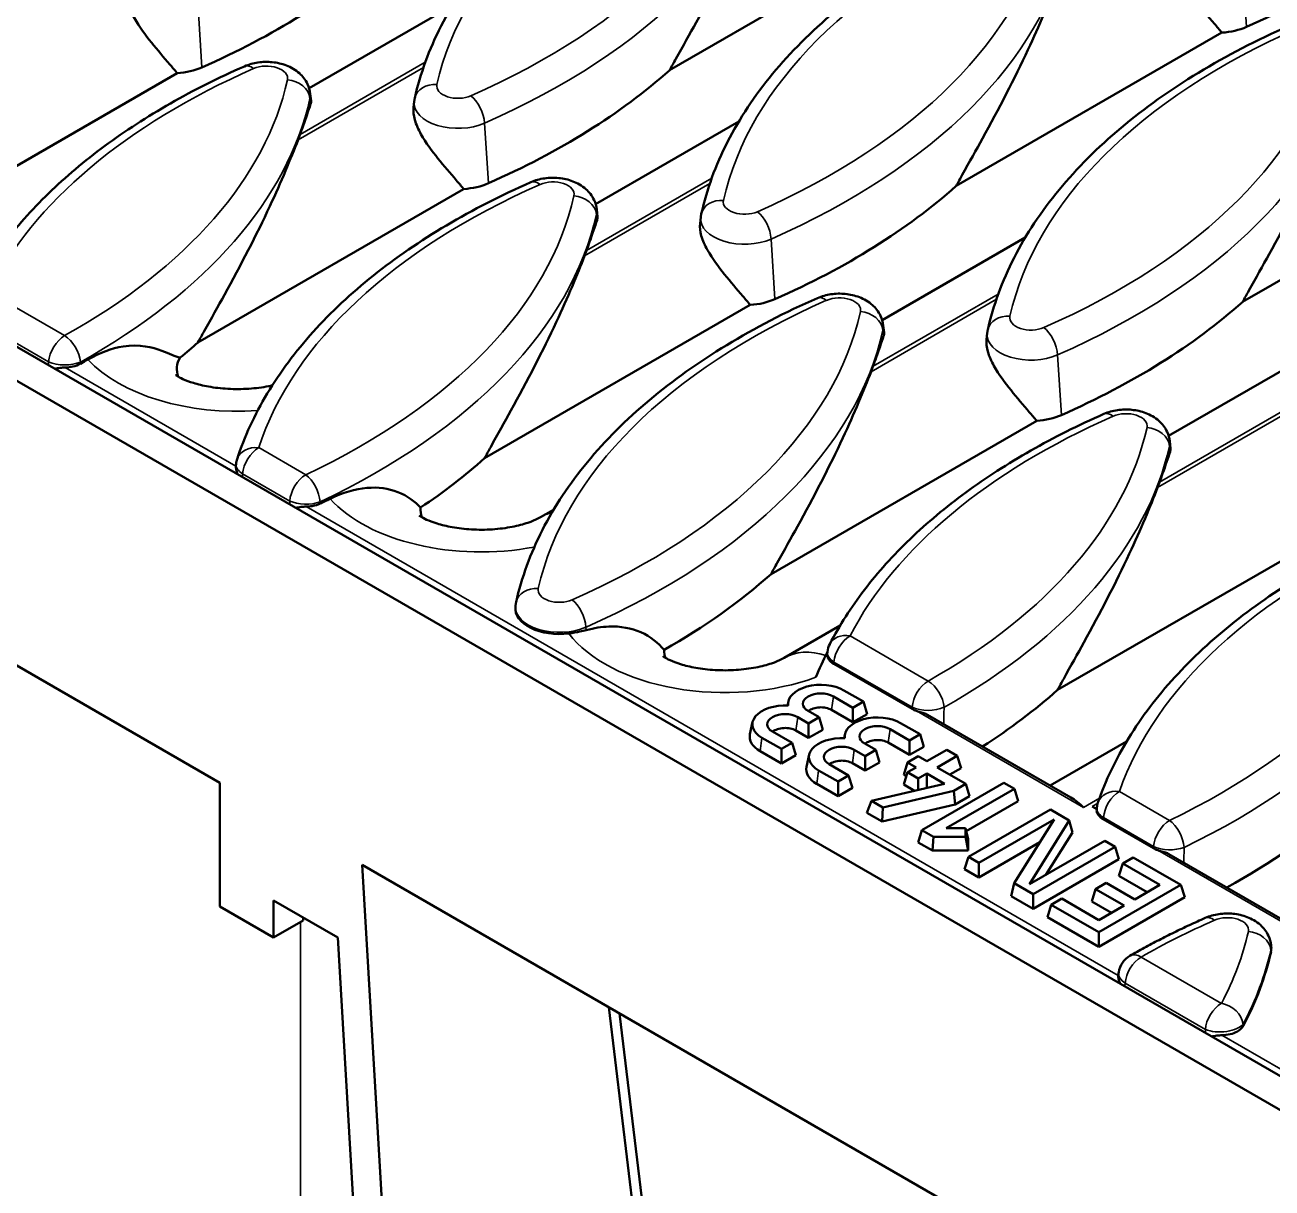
# Model space of a CAD drawing. Header units: millimetres. Extents: x 0 to 1485, y 0 to 1050.
# Drawn here: x 347.79 to 388.93, y 88.22 to 126.59 of the extents above; entities that cross this region are included whole.
import ezdxf

# ---------------------------------------------------------------- set-up
doc = ezdxf.new("R2010")
doc.units = ezdxf.units.MM
doc.header["$LTSCALE"] = 2.5
doc.layers.add('Sichtbar (ISO)', color=7, linetype='Continuous', lineweight=50)
doc.layers.add('Sichtbar schmal (ISO)', color=7, linetype='Continuous', lineweight=35)

msp = doc.modelspace()

# ---------------------------------------------------------------- linework, layer by layer
at = {"layer": 'Sichtbar (ISO)'}
for p, q in [((399.039, 86.231), (43.718, 291.376)), ((42.745, 290.814), (398.067, 85.67)), ((240.205, 167.421), (354.226, 101.591)), ((377.821, 130.161), (369.058, 125.102)), ((357.168, 124.503), (361.889, 127.228)), ((387.27, 126.338), (378.508, 121.28)), ((352.815, 125.002), (345.355, 120.695)), ((357.204, 124.324), (357.229, 124.086)), ((360.633, 124.068), (360.611, 123.864)), ((366.617, 120.68), (371.338, 123.406)), ((396.72, 122.516), (387.957, 117.457)), ((362.264, 121.18), (353.502, 116.121)), ((366.653, 120.502), (366.679, 120.263)), ((370.083, 120.246), (370.061, 120.041)), ((376.067, 116.857), (380.788, 119.583)), ((371.714, 117.357), (362.952, 112.298)), ((376.103, 116.679), (376.128, 116.441)), ((379.532, 116.423), (379.51, 116.219)), ((385.516, 113.035), (390.237, 115.76)), ((381.163, 113.534), (372.401, 108.475)), ((385.552, 112.856), (385.578, 112.618)), ((354.751, 112.061), (354.758, 112.119)), ((364.797, 110.351), (365.231, 110.601)), ((390.613, 109.712), (381.851, 104.653)), ((363.976, 107.441), (363.97, 107.388)), ((372.833, 105.712), (374.681, 106.779)), ((374.255, 105.852), (374.262, 105.912)), ((374.472, 105.518), (377.056, 104.026)), ((374.807, 104.64), (375.451, 104.268)), ((372.974, 104.277), (372.944, 104.14)), ((375.105, 104.068), (374.46, 104.44)), ((375.451, 104.268), (375.105, 104.068)), ((375.105, 103.587), (375.105, 104.068)), ((375.576, 103.86), (375.451, 104.268)), ((373.643, 103.551), (373.281, 103.76)), ((373.628, 103.96), (373.99, 103.751)), ((373.99, 103.751), (373.643, 103.551)), ((374.115, 103.342), (373.99, 103.751)), ((375.105, 103.587), (374.398, 103.996)), ((375.576, 103.86), (375.105, 103.587)), ((382.292, 101.104), (377.563, 103.835)), ((371.795, 103.597), (371.708, 103.195)), ((372.45, 103.279), (373.094, 102.907)), ((373.643, 103.07), (373.219, 103.315)), ((373.643, 103.07), (373.643, 103.551)), ((374.115, 103.342), (373.643, 103.07)), ((376.971, 102.99), (376.327, 103.362)), ((376.673, 103.562), (377.318, 103.19)), ((372.748, 102.707), (372.103, 103.079)), ((373.094, 102.907), (372.748, 102.707)), ((373.219, 102.499), (373.094, 102.907)), ((374.841, 103.2), (374.811, 103.063)), ((375.495, 102.882), (375.857, 102.673)), ((376.971, 102.51), (376.264, 102.918)), ((377.318, 103.19), (376.971, 102.99)), ((376.971, 102.51), (376.971, 102.99)), ((377.443, 102.782), (377.318, 103.19)), ((381.608, 101.5), (384.13, 102.956)), ((372.748, 102.227), (372.04, 102.635)), ((372.748, 102.227), (372.748, 102.707)), ((373.219, 102.499), (372.748, 102.227)), ((373.662, 102.519), (373.575, 102.117)), ((375.51, 102.473), (375.148, 102.682)), ((375.857, 102.673), (375.51, 102.473)), ((375.51, 101.993), (375.51, 102.473)), ((375.981, 102.265), (375.857, 102.673)), ((376.907, 102.265), (377.254, 102.465)), ((377.443, 102.782), (376.971, 102.51)), ((377.254, 102.465), (377.537, 102.302)), ((377.537, 102.302), (378.197, 102.683)), ((378.544, 102.483), (377.884, 102.101)), ((378.197, 102.683), (378.544, 102.483)), ((378.668, 102.074), (378.544, 102.483)), ((374.316, 102.202), (374.961, 101.829)), ((375.51, 101.993), (375.086, 102.237)), ((375.981, 102.265), (375.51, 101.993)), ((376.783, 101.857), (376.907, 102.265)), ((377.19, 102.101), (376.907, 102.265)), ((376.907, 101.938), (377.19, 102.101)), ((377.884, 102.101), (378.826, 101.557)), ((378.668, 102.074), (378.3, 101.861)), ((374.614, 101.629), (373.97, 102.001)), ((374.961, 101.829), (374.614, 101.629)), ((374.614, 101.149), (374.614, 101.629)), ((375.086, 101.421), (374.961, 101.829)), ((376.783, 101.53), (376.907, 101.938)), ((376.868, 101.808), (376.783, 101.857)), ((377.254, 101.738), (376.907, 101.938)), ((377.537, 101.901), (377.254, 101.738)), ((377.254, 101.357), (377.254, 101.738)), ((378.125, 101.562), (377.537, 101.901)), ((377.537, 101.424), (377.537, 101.901)), ((354.226, 97.509), (354.226, 101.591)), ((374.614, 101.149), (373.907, 101.557)), ((375.086, 101.421), (374.614, 101.149)), ((375.713, 100.995), (378.125, 101.562)), ((378.43, 101.328), (376.089, 100.777)), ((377.132, 101.328), (376.783, 101.53)), ((377.379, 100.033), (380.083, 101.594)), ((380.429, 101.394), (378.179, 100.095)), ((378.826, 101.557), (378.43, 101.328)), ((378.48, 100.877), (378.43, 101.328)), ((378.951, 101.149), (378.826, 101.557)), ((380.083, 101.594), (380.429, 101.394)), ((380.554, 100.986), (380.429, 101.394)), ((375.557, 100.605), (375.713, 100.995)), ((376.089, 100.777), (375.713, 100.995)), ((378.48, 100.877), (376.069, 100.309)), ((376.069, 100.309), (376.089, 100.777)), ((378.951, 101.149), (378.48, 100.877)), ((380.554, 100.986), (378.84, 99.996)), ((382.988, 100.805), (383.142, 100.716)), ((383.142, 100.716), (383.149, 100.777)), ((376.069, 100.309), (375.557, 100.605)), ((378.911, 99.149), (381.614, 100.71)), ((381.737, 100.38), (379.257, 98.948)), ((380.425, 98.275), (381.737, 100.38)), ((381.614, 100.71), (382.239, 100.349)), ((383.36, 100.386), (385.018, 99.429)), ((377.254, 99.625), (377.379, 100.033)), ((377.762, 99.812), (377.379, 100.033)), ((378.179, 100.095), (378.816, 100.095)), ((378.904, 99.738), (378.816, 100.095)), ((378.816, 100.095), (378.816, 99.812)), ((382.239, 100.349), (380.927, 98.244)), ((382.341, 99.954), (381.47, 98.558)), ((382.341, 99.954), (382.239, 100.349)), ((377.726, 99.353), (377.254, 99.625)), ((377.726, 99.353), (377.762, 99.812)), ((378.816, 99.812), (377.762, 99.812)), ((378.904, 99.353), (378.816, 99.812)), ((378.904, 99.738), (378.904, 99.353)), ((381.269, 99.63), (379.257, 98.468)), ((380.927, 98.244), (383.406, 99.675)), ((383.406, 99.675), (383.753, 99.475)), ((378.904, 99.353), (377.726, 99.353)), ((378.786, 98.74), (378.911, 99.149)), ((379.257, 98.948), (378.911, 99.149)), ((383.753, 99.475), (381.049, 97.914)), ((383.877, 99.067), (383.753, 99.475)), ((384.002, 98.931), (384.349, 99.131)), ((384.349, 99.131), (385.921, 98.223)), ((390.328, 96.465), (385.525, 99.238)), ((358.913, 98.885), (389.137, 81.435)), ((358.913, 98.885), (360.046, 79.511)), ((379.257, 98.468), (378.786, 98.74)), ((379.257, 98.468), (379.257, 98.948)), ((383.877, 99.067), (381.049, 97.434)), ((383.877, 98.523), (384.002, 98.931)), ((385.228, 98.223), (384.002, 98.931)), ((384.812, 97.983), (383.877, 98.523)), ((380.323, 97.853), (380.425, 98.275)), ((381.049, 97.914), (380.425, 98.275)), ((381.049, 97.434), (381.049, 97.914)), ((382.982, 97.679), (383.106, 98.087)), ((383.106, 98.087), (383.453, 98.287)), ((384.049, 97.543), (383.106, 98.087)), ((385.921, 98.223), (383.217, 96.662)), ((383.453, 98.287), (384.396, 97.743)), ((384.396, 97.743), (385.228, 98.223)), ((386.046, 97.815), (385.921, 98.223)), ((355.994, 96.488), (354.226, 97.509)), ((355.994, 97.713), (355.994, 96.488)), ((358.111, 96.49), (355.994, 97.713)), ((381.049, 97.434), (380.323, 97.853)), ((381.52, 97.162), (381.645, 97.57)), ((381.645, 97.57), (381.992, 97.77)), ((383.217, 96.662), (381.645, 97.57)), ((381.992, 97.77), (383.217, 97.063)), ((383.633, 97.303), (382.982, 97.679)), ((386.046, 97.815), (383.217, 96.182)), ((383.217, 97.063), (384.049, 97.543)), ((356.966, 97.152), (356.966, 97.049)), ((383.217, 96.182), (381.52, 97.162)), ((355.994, 96.488), (356.966, 97.049)), ((383.217, 96.182), (383.217, 96.662)), ((359.077, 79.992), (358.111, 96.49)), ((388.895, 96.229), (388.901, 96.176)), ((383.856, 95.268), (383.868, 95.343)), ((367.047, 94.189), (368.251, 84.248)), ((367.402, 93.984), (368.603, 84.071))]:
    msp.add_line(p, q, dxfattribs=at)
for centre, start, end in [((355.503, 112.034), 161.8728, 173.5268), ((375.007, 105.824), 152.6301, 173.2209), ((383.894, 100.693), 161.0387, 173.501), ((384.609, 95.23), 119.8218, 171.3666)]:
    msp.add_arc(centre, 0.75, start, end, dxfattribs=at)
for centre, major_axis, start_param, end_param in [((372.531, 138.294), (-25.638, 0), 2.222684, 2.567922), ((338.075, 136.958), (-25.638, 0), 2.222684, 2.567922), ((387.084, 127.285), (-1.65, 0), 1.683917, 2.222684), ((352.628, 125.949), (-1.65, 0), 1.683917, 2.222684), ((347.525, 133.136), (-25.638, 0), 2.222684, 2.567922), ((331.969, 125.991), (25.441, 0), 6.064161, 6.076487), ((362.078, 122.126), (-1.65, 0), 1.683917, 2.222684), ((356.974, 129.313), (-25.638, 0), 2.222684, 2.567922), ((341.418, 122.168), (25.441, 0), 6.064161, 6.076487), ((371.527, 118.303), (-1.65, 0), 1.683917, 2.222684), ((366.424, 125.49), (-25.638, 0), 2.222684, 2.567922), ((331.969, 124.154), (-25.638, 0), 2.527077, 2.567922), ((354.804, 115.24), (-2, 0), 5.947772, 6.504343), ((331.969, 125.991), (-25.441, 0), 2.337663, 2.351233), ((350.868, 118.346), (25.441, 0), 6.064161, 6.076487), ((380.977, 114.481), (-1.65, 0), 1.683917, 2.222684), ((341.418, 120.331), (-25.638, 0), 2.430565, 2.567922), ((360.317, 114.523), (25.441, 0), 6.064161, 6.076487), ((341.418, 122.168), (-25.441, 0), 2.256507, 2.273586), ((362.84, 110.601), (-2, 0), 6.221759, 6.504343), ((350.868, 116.509), (-25.638, 0), 2.349541, 2.567922), ((365.421, 107.336), (-1.453, 0), 6.221282, 8.073261), ((370.875, 105.961), (-2, 0), 6.273345, 6.504343), ((398.661, 101.742), (-25.441, 0), 5.996189, 6.054379), ((374.044, 104.2), (-1.079, 0), 3.926991, 6.380833), ((374.044, 104.2), (-0.588, 0), 3.926991, 7.068583), ((360.317, 112.686), (-25.638, 0), 2.409037, 2.567922), ((372.865, 103.519), (-1.079, 0), 4.614742, 7.068583), ((374.044, 103.792), (-0.5, 0), 3.926991, 5.675041), ((372.865, 103.519), (-0.588, 0), 3.926991, 7.068583), ((375.911, 103.122), (-1.079, 0), 3.926991, 6.380833), ((372.865, 103.111), (-0.5, 0), 3.926991, 5.675041), ((375.911, 103.122), (-0.588, 0), 3.926991, 7.068583), ((372.865, 103.111), (-1.167, 0), 6.158178, 7.068583), ((374.732, 102.442), (-1.079, 0), 4.614742, 7.068583), ((375.911, 102.714), (-0.5, 0), 3.926991, 5.675041), ((374.732, 102.442), (-0.588, 0), 3.926991, 7.068583), ((374.732, 102.033), (-1.167, 0), 6.158178, 7.068583), ((374.732, 102.033), (-0.5, 0), 3.926991, 5.675041), ((369.767, 108.863), (-25.638, 0), 2.331, 2.567922), ((363.66, 97.896), (25.441, 0), 5.984161, 6.154897), ((387.45, 96.124), (1.453, 0), 6.154897, 6.345089)]:
    msp.add_ellipse(centre, major_axis=major_axis, ratio=0.57735, start_param=start_param, end_param=end_param, dxfattribs=at)
for points, knots in [([(360.651, 124.179), (360.832, 124.988), (361.124, 125.786), (361.913, 127.332), (362.41, 128.082), (363.593, 129.515), (364.278, 130.2), (365.817, 131.491), (366.671, 132.098), (368.525, 133.223), (369.526, 133.741), (370.588, 134.209)], [2.4844831, 2.4844831, 2.4844831, 2.4844831, 2.6426072, 2.6426072, 2.8007312, 2.8007312, 2.9588553, 2.9588553, 3.1169793, 3.1169793, 3.2751034, 3.2751034, 3.2751034, 3.2751034]), ([(372.358, 131.781), (372.119, 131.162), (371.805, 130.405), (370.987, 128.651), (370.46, 127.636), (369.726, 126.303), (369.495, 125.892), (369.194, 125.349), (369.126, 125.226), (369.058, 125.102)], [5.610352, 5.610352, 5.610352, 5.610352, 6.256852, 6.256852, 7.009099, 7.009099, 7.296608, 7.296608, 7.380319, 7.380319, 7.380319, 7.380319]), ([(370.101, 120.356), (370.282, 121.166), (370.573, 121.963), (371.362, 123.51), (371.86, 124.259), (373.042, 125.692), (373.728, 126.377), (375.267, 127.668), (376.12, 128.275), (377.975, 129.4), (378.976, 129.918), (380.038, 130.386)], [2.4844831, 2.4844831, 2.4844831, 2.4844831, 2.6426072, 2.6426072, 2.8007312, 2.8007312, 2.9588553, 2.9588553, 3.1169793, 3.1169793, 3.2751034, 3.2751034, 3.2751034, 3.2751034]), ([(387.27, 126.338), (387.192, 126.433), (387.11, 126.53), (386.83, 126.858), (386.624, 127.096), (386.223, 127.597), (386.026, 127.857), (385.778, 128.3), (385.703, 128.463), (385.619, 128.762), (385.604, 128.901), (385.617, 129.023)], [1.2625413, 1.2625413, 1.2625413, 1.2625413, 1.3515841, 1.3515841, 1.5621044, 1.5621044, 1.7726247, 1.7726247, 1.8811482, 1.8811482, 1.9808775, 1.9808775, 1.9808775, 1.9808775]), ([(381.807, 127.959), (381.569, 127.339), (381.254, 126.583), (380.437, 124.828), (379.909, 123.813), (379.175, 122.48), (378.944, 122.07), (378.643, 121.527), (378.575, 121.403), (378.508, 121.28)], [5.610352, 5.610352, 5.610352, 5.610352, 6.256852, 6.256852, 7.009099, 7.009099, 7.296608, 7.296608, 7.380319, 7.380319, 7.380319, 7.380319]), ([(352.815, 125.002), (352.736, 125.097), (352.655, 125.194), (352.375, 125.522), (352.168, 125.76), (351.767, 126.26), (351.57, 126.521), (351.323, 126.964), (351.248, 127.127), (351.163, 127.426), (351.149, 127.565), (351.162, 127.687)], [1.2625413, 1.2625413, 1.2625413, 1.2625413, 1.3515841, 1.3515841, 1.5621044, 1.5621044, 1.7726247, 1.7726247, 1.8811482, 1.8811482, 1.9808775, 1.9808775, 1.9808775, 1.9808775]), ([(379.55, 116.533), (379.731, 117.343), (380.023, 118.14), (380.812, 119.687), (381.309, 120.436), (382.492, 121.87), (383.177, 122.554), (384.716, 123.846), (385.57, 124.453), (387.424, 125.577), (388.425, 126.095), (389.487, 126.563)], [2.4844831, 2.4844831, 2.4844831, 2.4844831, 2.6426072, 2.6426072, 2.8007312, 2.8007312, 2.9588553, 2.9588553, 3.1169793, 3.1169793, 3.2751034, 3.2751034, 3.2751034, 3.2751034]), ([(345.928, 117.512), (346.242, 118.136), (346.622, 118.745), (347.506, 119.922), (348.011, 120.491), (349.135, 121.582), (349.755, 122.104), (351.098, 123.094), (351.821, 123.563), (353.36, 124.441), (354.176, 124.85), (355.032, 125.227)], [2.638122, 2.638122, 2.638122, 2.638122, 2.7655183, 2.7655183, 2.8929145, 2.8929145, 3.0203108, 3.0203108, 3.1477071, 3.1477071, 3.2751034, 3.2751034, 3.2751034, 3.2751034]), ([(355.032, 125.227), (355.177, 125.291), (355.327, 125.331), (355.635, 125.376), (355.794, 125.38), (356.109, 125.348), (356.266, 125.314), (356.567, 125.198), (356.714, 125.118), (356.952, 124.904), (357.048, 124.786), (357.16, 124.543), (357.192, 124.436), (357.204, 124.324)], [3.275103, 3.275103, 3.275103, 3.275103, 3.678313, 3.678313, 4.097335, 4.097335, 4.515601, 4.515601, 4.926242, 4.926242, 5.237349, 5.237349, 5.435884, 5.435884, 5.435884, 5.435884]), ([(357.215, 123.975), (357.143, 123.762), (357.06, 123.517), (356.938, 123.171), (356.904, 123.076), (356.868, 122.977)], [1.2744847, 1.2744847, 1.2744847, 1.2744847, 1.5601918, 1.5601918, 1.6631773, 1.6631773, 1.6631773, 1.6631773]), ([(357.229, 124.086), (357.232, 124.058), (357.23, 124.028), (357.22, 123.99), (357.217, 123.982), (357.215, 123.975)], [1.94452131, 1.94452131, 1.94452131, 1.94452131, 1.9896717, 1.9896717, 2.0005996, 2.0005996, 2.0005996, 2.0005996]), ([(362.264, 121.18), (362.186, 121.275), (362.104, 121.371), (361.824, 121.7), (361.618, 121.937), (361.217, 122.438), (361.02, 122.698), (360.772, 123.141), (360.697, 123.304), (360.613, 123.604), (360.598, 123.742), (360.611, 123.864)], [1.2625413, 1.2625413, 1.2625413, 1.2625413, 1.3515841, 1.3515841, 1.5621044, 1.5621044, 1.7726247, 1.7726247, 1.8811482, 1.8811482, 1.9808775, 1.9808775, 1.9808775, 1.9808775]), ([(360.633, 124.068), (360.634, 124.076), (360.635, 124.083), (360.637, 124.098), (360.638, 124.105), (360.64, 124.12), (360.641, 124.128), (360.644, 124.142), (360.645, 124.15), (360.648, 124.164), (360.65, 124.171), (360.651, 124.179)], [2.41809785, 2.41809785, 2.41809785, 2.41809785, 2.4313749, 2.4313749, 2.44465196, 2.44465196, 2.45792902, 2.45792902, 2.47120608, 2.47120608, 2.48448314, 2.48448314, 2.48448314, 2.48448314]), ([(391.257, 124.136), (391.018, 123.516), (390.704, 122.76), (389.886, 121.005), (389.359, 119.991), (388.625, 118.658), (388.394, 118.247), (388.093, 117.704), (388.025, 117.581), (387.957, 117.457)], [5.610352, 5.610352, 5.610352, 5.610352, 6.256852, 6.256852, 7.009099, 7.009099, 7.296608, 7.296608, 7.380319, 7.380319, 7.380319, 7.380319]), ([(356.802, 122.8), (356.563, 122.18), (356.248, 121.424), (355.431, 119.669), (354.904, 118.655), (354.169, 117.321), (353.938, 116.911), (353.637, 116.368), (353.569, 116.244), (353.502, 116.121)], [5.610352, 5.610352, 5.610352, 5.610352, 6.256852, 6.256852, 7.009099, 7.009099, 7.296608, 7.296608, 7.380319, 7.380319, 7.380319, 7.380319]), ([(354.79, 112.268), (355.033, 113.008), (355.367, 113.733), (356.209, 115.137), (356.717, 115.817), (357.888, 117.117), (358.553, 117.738), (360.024, 118.913), (360.83, 119.466), (362.567, 120.495), (363.498, 120.971), (364.481, 121.404)], [2.5430011, 2.5430011, 2.5430011, 2.5430011, 2.6894216, 2.6894216, 2.835842, 2.835842, 2.9822625, 2.9822625, 3.1286829, 3.1286829, 3.2751034, 3.2751034, 3.2751034, 3.2751034]), ([(364.481, 121.404), (364.627, 121.468), (364.776, 121.508), (365.085, 121.554), (365.244, 121.557), (365.559, 121.526), (365.715, 121.491), (366.016, 121.375), (366.163, 121.295), (366.401, 121.081), (366.498, 120.964), (366.61, 120.72), (366.641, 120.613), (366.653, 120.502)], [3.275103, 3.275103, 3.275103, 3.275103, 3.678313, 3.678313, 4.097335, 4.097335, 4.515601, 4.515601, 4.926242, 4.926242, 5.237349, 5.237349, 5.435884, 5.435884, 5.435884, 5.435884]), ([(366.664, 120.152), (366.593, 119.939), (366.51, 119.694), (366.387, 119.348), (366.353, 119.253), (366.317, 119.154)], [1.2744847, 1.2744847, 1.2744847, 1.2744847, 1.5601918, 1.5601918, 1.6631773, 1.6631773, 1.6631773, 1.6631773]), ([(366.678, 120.263), (366.682, 120.235), (366.679, 120.205), (366.669, 120.167), (366.667, 120.16), (366.664, 120.152)], [1.94452131, 1.94452131, 1.94452131, 1.94452131, 1.9896717, 1.9896717, 2.0005996, 2.0005996, 2.0005996, 2.0005996]), ([(370.083, 120.246), (370.084, 120.253), (370.084, 120.261), (370.086, 120.275), (370.087, 120.283), (370.09, 120.298), (370.091, 120.305), (370.094, 120.32), (370.095, 120.327), (370.098, 120.341), (370.099, 120.349), (370.101, 120.356)], [2.41809785, 2.41809785, 2.41809785, 2.41809785, 2.4313749, 2.4313749, 2.44465196, 2.44465196, 2.45792902, 2.45792902, 2.47120608, 2.47120608, 2.48448314, 2.48448314, 2.48448314, 2.48448314]), ([(371.714, 117.357), (371.635, 117.452), (371.554, 117.548), (371.274, 117.877), (371.067, 118.115), (370.666, 118.615), (370.469, 118.876), (370.222, 119.318), (370.147, 119.481), (370.062, 119.781), (370.048, 119.919), (370.061, 120.041)], [1.2625413, 1.2625413, 1.2625413, 1.2625413, 1.3515841, 1.3515841, 1.5621044, 1.5621044, 1.7726247, 1.7726247, 1.8811482, 1.8811482, 1.9808775, 1.9808775, 1.9808775, 1.9808775]), ([(366.251, 118.977), (366.012, 118.357), (365.698, 117.601), (364.88, 115.847), (364.353, 114.832), (363.619, 113.499), (363.388, 113.088), (363.087, 112.545), (363.019, 112.422), (362.952, 112.298)], [5.610352, 5.610352, 5.610352, 5.610352, 6.256852, 6.256852, 7.009099, 7.009099, 7.296608, 7.296608, 7.380319, 7.380319, 7.380319, 7.380319]), ([(373.931, 117.582), (374.076, 117.646), (374.226, 117.686), (374.534, 117.731), (374.693, 117.734), (375.008, 117.703), (375.165, 117.669), (375.466, 117.552), (375.613, 117.472), (375.851, 117.259), (375.947, 117.141), (376.06, 116.898), (376.091, 116.791), (376.103, 116.679)], [3.275103, 3.275103, 3.275103, 3.275103, 3.678313, 3.678313, 4.097335, 4.097335, 4.515601, 4.515601, 4.926242, 4.926242, 5.237349, 5.237349, 5.435884, 5.435884, 5.435884, 5.435884]), ([(363.994, 107.552), (364.175, 108.361), (364.466, 109.159), (365.255, 110.705), (365.753, 111.455), (366.935, 112.888), (367.621, 113.573), (369.16, 114.864), (370.014, 115.471), (371.868, 116.596), (372.869, 117.114), (373.931, 117.582)], [2.4844831, 2.4844831, 2.4844831, 2.4844831, 2.6426072, 2.6426072, 2.8007312, 2.8007312, 2.9588553, 2.9588553, 3.1169793, 3.1169793, 3.2751034, 3.2751034, 3.2751034, 3.2751034]), ([(376.128, 116.44), (376.131, 116.413), (376.129, 116.383), (376.119, 116.345), (376.116, 116.337), (376.114, 116.329)], [1.94452131, 1.94452131, 1.94452131, 1.94452131, 1.9896717, 1.9896717, 2.0005996, 2.0005996, 2.0005996, 2.0005996]), ([(379.532, 116.423), (379.533, 116.43), (379.534, 116.438), (379.536, 116.453), (379.537, 116.46), (379.539, 116.475), (379.54, 116.482), (379.543, 116.497), (379.544, 116.504), (379.547, 116.519), (379.549, 116.526), (379.55, 116.533)], [2.41809785, 2.41809785, 2.41809785, 2.41809785, 2.4313749, 2.4313749, 2.44465196, 2.44465196, 2.45792902, 2.45792902, 2.47120608, 2.47120608, 2.48448314, 2.48448314, 2.48448314, 2.48448314]), ([(352.916, 115.62), (352.753, 115.648), (352.557, 115.75), (352, 115.958), (351.581, 116.07), (350.662, 115.925), (350.272, 115.785), (349.868, 115.554)], [-1.272072, -1.272072, -1.272072, -1.272072, -0.85359, -0.85359, -0.34115, -0.34115, 0, 0, 0, 0]), ([(376.114, 116.329), (376.042, 116.117), (375.959, 115.871), (375.837, 115.526), (375.803, 115.43), (375.767, 115.331)], [1.2744847, 1.2744847, 1.2744847, 1.2744847, 1.5601918, 1.5601918, 1.6631773, 1.6631773, 1.6631773, 1.6631773]), ([(381.163, 113.534), (381.085, 113.629), (381.004, 113.725), (380.723, 114.054), (380.517, 114.292), (380.116, 114.792), (379.919, 115.053), (379.671, 115.496), (379.596, 115.658), (379.512, 115.958), (379.498, 116.096), (379.51, 116.219)], [1.2625413, 1.2625413, 1.2625413, 1.2625413, 1.3515841, 1.3515841, 1.5621044, 1.5621044, 1.7726247, 1.7726247, 1.8811482, 1.8811482, 1.9808775, 1.9808775, 1.9808775, 1.9808775]), ([(348.773, 115.252), (348.832, 115.262), (348.893, 115.272), (349.011, 115.288), (349.066, 115.293), (349.118, 115.293)], [-0.06413379, -0.06413379, -0.06413379, -0.06413379, -0.03124164, -0.03124164, -0.00004146, -0.00004146, -0.00004146, -0.00004146]), ([(349.621, 115.414), (349.551, 115.375), (349.468, 115.344), (349.294, 115.305), (349.207, 115.294), (349.118, 115.293)], [0, 0, 0, 0, 0.0587256, 0.0587256, 0.1120551, 0.1120551, 0.1120551, 0.1120551]), ([(352.764, 115.044), (352.764, 115.044), (352.78, 115.031), (352.851, 114.986), (352.917, 114.95), (353.097, 114.868), (353.215, 114.823), (353.499, 114.736), (353.669, 114.695), (354.051, 114.626), (354.265, 114.601), (354.714, 114.576), (354.949, 114.577), (355.405, 114.607), (355.626, 114.636), (355.87, 114.683), (355.912, 114.692), (355.953, 114.701)], [4.540386, 4.540386, 4.540386, 4.540386, 4.669794, 4.669794, 4.835421, 4.835421, 5.009173, 5.009173, 5.197457, 5.197457, 5.400181, 5.400181, 5.611703, 5.611703, 5.822838, 5.822838, 5.867226, 5.867226, 5.867226, 5.867226]), ([(375.701, 115.154), (375.462, 114.535), (375.147, 113.778), (374.33, 112.024), (373.803, 111.009), (373.068, 109.676), (372.837, 109.266), (372.536, 108.723), (372.468, 108.599), (372.401, 108.475)], [5.610352, 5.610352, 5.610352, 5.610352, 6.256852, 6.256852, 7.009099, 7.009099, 7.296608, 7.296608, 7.380319, 7.380319, 7.380319, 7.380319]), ([(374.341, 106.168), (374.658, 106.782), (375.041, 107.381), (375.927, 108.538), (376.431, 109.097), (377.549, 110.17), (378.163, 110.683), (379.494, 111.658), (380.209, 112.119), (381.731, 112.984), (382.536, 113.387), (383.38, 113.759)], [2.6466287, 2.6466287, 2.6466287, 2.6466287, 2.7723237, 2.7723237, 2.8980186, 2.8980186, 3.0237135, 3.0237135, 3.1494085, 3.1494085, 3.2751034, 3.2751034, 3.2751034, 3.2751034]), ([(383.38, 113.759), (383.526, 113.823), (383.675, 113.863), (383.984, 113.908), (384.143, 113.912), (384.458, 113.88), (384.614, 113.846), (384.916, 113.73), (385.062, 113.65), (385.3, 113.436), (385.397, 113.318), (385.509, 113.075), (385.54, 112.968), (385.552, 112.856)], [3.275103, 3.275103, 3.275103, 3.275103, 3.678313, 3.678313, 4.097335, 4.097335, 4.515601, 4.515601, 4.926242, 4.926242, 5.237349, 5.237349, 5.435884, 5.435884, 5.435884, 5.435884]), ([(385.563, 112.506), (385.492, 112.294), (385.409, 112.049), (385.286, 111.703), (385.252, 111.608), (385.216, 111.509)], [1.2744847, 1.2744847, 1.2744847, 1.2744847, 1.5601918, 1.5601918, 1.6631773, 1.6631773, 1.6631773, 1.6631773]), ([(385.578, 112.618), (385.581, 112.59), (385.578, 112.56), (385.568, 112.522), (385.566, 112.514), (385.563, 112.506)], [1.94452131, 1.94452131, 1.94452131, 1.94452131, 1.9896717, 1.9896717, 2.0005996, 2.0005996, 2.0005996, 2.0005996]), ([(354.75, 112.042), (354.749, 112.012), (354.752, 111.973), (354.773, 111.878), (354.791, 111.822), (354.817, 111.762)], [-0.14022886, -0.14022886, -0.14022886, -0.14022886, -0.09881861, -0.09881861, -0.05441139, -0.05441139, -0.05441139, -0.05441139]), ([(360.844, 110.671), (360.664, 110.862), (360.414, 111.057), (359.784, 111.303), (359.443, 111.352), (358.689, 111.284), (358.281, 111.166), (357.862, 110.961)], [-0.9977899, -0.9977899, -0.9977899, -0.9977899, -0.6522399, -0.6522399, -0.3296922, -0.3296922, 0, 0, 0, 0]), ([(385.15, 111.332), (384.911, 110.712), (384.597, 109.956), (383.779, 108.201), (383.252, 107.186), (382.518, 105.853), (382.287, 105.443), (381.986, 104.9), (381.918, 104.776), (381.851, 104.653)], [5.610352, 5.610352, 5.610352, 5.610352, 6.256852, 6.256852, 7.009099, 7.009099, 7.296608, 7.296608, 7.380319, 7.380319, 7.380319, 7.380319]), ([(356.725, 110.661), (356.784, 110.671), (356.844, 110.682), (356.962, 110.697), (357.017, 110.702), (357.069, 110.703)], [-0.06412847, -0.06412847, -0.06412847, -0.06412847, -0.03118776, -0.03118776, -0.00003867, -0.00003867, -0.00003867, -0.00003867]), ([(357.528, 110.8), (357.452, 110.764), (357.365, 110.738), (357.206, 110.71), (357.138, 110.703), (357.069, 110.703)], [0, 0, 0, 0, 0.05866939, 0.05866939, 0.09989861, 0.09989861, 0.09989861, 0.09989861]), ([(360.8, 110.404), (360.8, 110.404), (360.815, 110.392), (360.886, 110.347), (360.952, 110.311), (361.133, 110.229), (361.25, 110.184), (361.534, 110.097), (361.704, 110.055), (362.086, 109.987), (362.3, 109.962), (362.749, 109.936), (362.984, 109.937), (363.44, 109.968), (363.661, 109.997), (364.056, 110.073), (364.231, 110.12), (364.515, 110.216), (364.628, 110.264), (364.745, 110.322), (364.774, 110.337), (364.797, 110.351)], [4.540386, 4.540386, 4.540386, 4.540386, 4.669794, 4.669794, 4.835421, 4.835421, 5.009173, 5.009173, 5.197457, 5.197457, 5.400181, 5.400181, 5.611703, 5.611703, 5.822838, 5.822838, 6.023942, 6.023942, 6.208979, 6.208979, 6.283185, 6.283185, 6.283185, 6.283185]), ([(383.185, 100.936), (383.435, 101.665), (383.776, 102.379), (384.624, 103.762), (385.132, 104.431), (386.3, 105.711), (386.961, 106.322), (388.421, 107.479), (389.22, 108.024), (390.938, 109.039), (391.859, 109.508), (392.83, 109.936)], [2.5520139, 2.5520139, 2.5520139, 2.5520139, 2.6966318, 2.6966318, 2.8412497, 2.8412497, 2.9858676, 2.9858676, 3.1304855, 3.1304855, 3.2751034, 3.2751034, 3.2751034, 3.2751034]), ([(363.976, 107.441), (363.977, 107.449), (363.978, 107.456), (363.98, 107.471), (363.981, 107.479), (363.983, 107.493), (363.984, 107.501), (363.987, 107.515), (363.988, 107.523), (363.991, 107.537), (363.993, 107.544), (363.994, 107.552)], [2.41809785, 2.41809785, 2.41809785, 2.41809785, 2.4313749, 2.4313749, 2.44465196, 2.44465196, 2.45792902, 2.45792902, 2.47120608, 2.47120608, 2.48448314, 2.48448314, 2.48448314, 2.48448314]), ([(366.305, 106.627), (366.241, 106.61), (366.172, 106.594), (365.986, 106.555), (365.864, 106.534), (365.737, 106.518)], [-0.1266262, -0.1266262, -0.1266262, -0.1266262, -0.0779723, -0.0779723, 0, 0, 0, 0]), ([(368.875, 105.973), (368.687, 106.206), (368.43, 106.416), (367.794, 106.695), (367.441, 106.76), (366.814, 106.737), (366.563, 106.698), (366.305, 106.627)], [-0.9634855, -0.9634855, -0.9634855, -0.9634855, -0.6379134, -0.6379134, -0.3248941, -0.3248941, -0.1287876, -0.1287876, -0.1287876, -0.1287876]), ([(368.835, 105.765), (368.835, 105.765), (368.85, 105.753), (368.922, 105.708), (368.987, 105.671), (369.168, 105.59), (369.285, 105.545), (369.569, 105.458), (369.739, 105.416), (370.121, 105.348), (370.336, 105.323), (370.785, 105.297), (371.019, 105.298), (371.475, 105.328), (371.696, 105.357), (372.091, 105.434), (372.266, 105.481), (372.55, 105.576), (372.663, 105.624), (372.78, 105.682), (372.809, 105.698), (372.833, 105.712)], [4.540386, 4.540386, 4.540386, 4.540386, 4.669794, 4.669794, 4.835421, 4.835421, 5.009173, 5.009173, 5.197457, 5.197457, 5.400181, 5.400181, 5.611703, 5.611703, 5.822838, 5.822838, 6.023942, 6.023942, 6.208979, 6.208979, 6.283185, 6.283185, 6.283185, 6.283185]), ([(374.472, 105.518), (374.403, 105.558), (374.348, 105.605), (374.278, 105.702), (374.258, 105.751), (374.252, 105.817), (374.253, 105.835), (374.255, 105.852)], [0, 0, 0, 0, 0.058496, 0.058496, 0.1098316, 0.1098316, 0.1279242, 0.1279242, 0.1279242, 0.1279242]), ([(377.195, 103.963), (377.252, 103.942), (377.311, 103.926), (377.419, 103.895), (377.466, 103.88), (377.527, 103.854), (377.546, 103.845), (377.563, 103.835)], [-0.10200151, -0.10200151, -0.10200151, -0.10200151, -0.07391118, -0.07391118, -0.0494095, -0.0494095, -0.0382419, -0.0382419, -0.0382419, -0.0382419]), ([(383.36, 100.386), (383.291, 100.426), (383.236, 100.473), (383.17, 100.565), (383.152, 100.606), (383.14, 100.671), (383.14, 100.694), (383.142, 100.716)], [0, 0, 0, 0, 0.0584703, 0.0584703, 0.1027067, 0.1027067, 0.126263, 0.126263, 0.126263, 0.126263]), ([(385.157, 99.366), (385.216, 99.345), (385.277, 99.328), (385.386, 99.296), (385.432, 99.282), (385.491, 99.256), (385.508, 99.247), (385.525, 99.238)], [-0.10168037, -0.10168037, -0.10168037, -0.10168037, -0.07271037, -0.07271037, -0.04866102, -0.04866102, -0.03815355, -0.03815355, -0.03815355, -0.03815355]), ([(384.236, 95.881), (384.393, 95.971), (384.551, 96.059), (384.872, 96.234), (385.034, 96.32), (385.363, 96.489), (385.529, 96.573), (385.864, 96.737), (386.033, 96.818), (386.376, 96.977), (386.549, 97.055), (386.723, 97.132)], [3.1451904, 3.1451904, 3.1451904, 3.1451904, 3.171173, 3.171173, 3.1971556, 3.1971556, 3.2231382, 3.2231382, 3.2491208, 3.2491208, 3.2751034, 3.2751034, 3.2751034, 3.2751034]), ([(386.723, 97.132), (386.868, 97.196), (387.018, 97.236), (387.326, 97.281), (387.485, 97.285), (387.801, 97.254), (387.957, 97.219), (388.258, 97.103), (388.405, 97.023), (388.643, 96.809), (388.739, 96.691), (388.852, 96.448), (388.883, 96.341), (388.895, 96.229)], [3.275103, 3.275103, 3.275103, 3.275103, 3.678313, 3.678313, 4.097335, 4.097335, 4.515601, 4.515601, 4.926242, 4.926242, 5.237349, 5.237349, 5.435884, 5.435884, 5.435884, 5.435884]), ([(383.854, 95.239), (383.853, 95.209), (383.856, 95.17), (383.876, 95.075), (383.893, 95.02), (383.918, 94.961)], [-0.13776214, -0.13776214, -0.13776214, -0.13776214, -0.09668097, -0.09668097, -0.05354567, -0.05354567, -0.05354567, -0.05354567]), ([(387.972, 93.569), (387.942, 93.515), (387.895, 93.464), (387.77, 93.376), (387.694, 93.34), (387.523, 93.288), (387.429, 93.271), (387.314, 93.265), (387.294, 93.264), (387.274, 93.264)], [0, 0, 0, 0, 0.05944, 0.05944, 0.1179727, 0.1179727, 0.1758893, 0.1758893, 0.1877699, 0.1877699, 0.1877699, 0.1877699]), ([(386.933, 93.22), (386.99, 93.231), (387.049, 93.242), (387.165, 93.258), (387.221, 93.263), (387.274, 93.264)], [-0.06420768, -0.06420768, -0.06420768, -0.06420768, -0.0317704, -0.0317704, -0.00003897, -0.00003897, -0.00003897, -0.00003897])]:
    msp.add_open_spline(points, degree=3, knots=knots, dxfattribs=at)
for points in [[(354.75, 112.042), (354.75, 112.048), (354.751, 112.055), (354.751, 112.061)], [(377.195, 103.963), (377.144, 103.98), (377.098, 104.002), (377.056, 104.026)], [(382.292, 101.104), (382.428, 101.026), (382.579, 100.903), (382.706, 100.781)], [(385.157, 99.366), (385.107, 99.384), (385.06, 99.405), (385.018, 99.429)], [(383.854, 95.239), (383.854, 95.248), (383.855, 95.258), (383.856, 95.268)]]:
    msp.add_open_spline(points, degree=3, dxfattribs=at)
at = {"layer": 'Sichtbar schmal (ISO)'}
for p, q in [((387.962, 128.511), (388.085, 126.528)), ((353.507, 127.175), (353.629, 125.192)), ((360.935, 125.186), (356.802, 122.8)), ((356.868, 122.977), (360.997, 125.36)), ((357.195, 124.166), (357.215, 123.975)), ((362.956, 123.352), (363.079, 121.369)), ((370.385, 121.364), (366.251, 118.977)), ((366.317, 119.154), (370.446, 121.538)), ((366.644, 120.343), (366.664, 120.152)), ((372.406, 119.53), (372.528, 117.546)), ((349.103, 116.342), (346.599, 117.788)), ((375.767, 115.331), (379.896, 117.715)), ((379.835, 117.541), (375.701, 115.154)), ((346.07, 116.924), (348.575, 115.478)), ((376.094, 116.52), (376.114, 116.329)), ((381.855, 115.707), (381.978, 113.723)), ((354.75, 112.042), (349.118, 115.293)), ((389.284, 113.718), (385.15, 111.332)), ((385.216, 111.509), (389.345, 113.892)), ((357.055, 111.751), (355.503, 112.647)), ((385.543, 112.698), (385.563, 112.506)), ((354.975, 111.783), (356.527, 110.887)), ((383.854, 95.239), (357.069, 110.703)), ((366.299, 106.725), (366.305, 106.627)), ((377.584, 104.948), (375.007, 106.436)), ((374.478, 105.572), (377.056, 104.084)), ((374.398, 103.996), (374.46, 104.44)), ((373.219, 103.315), (373.281, 103.76)), ((377.195, 103.963), (382.706, 100.781)), ((376.264, 102.918), (376.327, 103.362)), ((372.04, 102.635), (372.103, 103.079)), ((375.086, 102.237), (375.148, 102.682)), ((373.907, 101.557), (373.97, 102.001)), ((385.546, 100.351), (383.894, 101.305)), ((382.706, 100.781), (383.238, 101.088)), ((383.178, 100.914), (382.988, 100.805)), ((383.366, 100.441), (385.018, 99.487)), ((385.157, 99.366), (390.741, 96.142)), ((356.878, 74.953), (356.878, 96.998)), ((387.255, 94.315), (384.609, 95.842)), ((388.886, 96.071), (388.892, 96.017)), ((384.081, 94.978), (386.727, 93.451)), ((391.942, 90.569), (387.274, 93.264))]:
    msp.add_line(p, q, dxfattribs=at)
for centre, major_axis, ratio, start_param, end_param in [((385.868, 122.804), (-24.688, 0), 0.57735, 5.364276, 6.154897), ((347.525, 135.585), (24.688, 0), 0.57735, 5.364276, 6.154897), ((347.525, 135.026), (25.435, 0), 0.57735, 5.364276, 6.154897), ((395.318, 118.981), (-24.688, 0), 0.57735, 5.364276, 6.154897), ((356.974, 131.762), (24.688, 0), 0.57735, 5.364276, 6.154897), ((356.974, 131.203), (25.435, 0), 0.57735, 5.364276, 6.154897), ((404.768, 115.158), (-24.688, 0), 0.57735, 5.364276, 6.154897), ((366.424, 127.94), (24.688, 0), 0.57735, 5.364276, 6.154897), ((366.424, 127.381), (25.435, 0), 0.57735, 5.364276, 6.154897), ((370.312, 113.822), (-24.688, 0), 0.57735, 5.364276, 6.001258), ((355.334, 124.541), (-0.302, 0.686), 0.495359, 5.556196, 6.283185), ((355.759, 124.832), (0.7, 0), 0.57735, 6.154897, 8.505869), ((331.969, 126.604), (24.688, 0), 0.57735, 5.479483, 6.154897), ((356.454, 124.168), (0.732, -0.164), 0.809787, 0.26626, 1.74979), ((361.383, 124.015), (-0.732, 0.164), 0.809787, 4.891383, 6.283185), ((355.759, 124.273), (1.447, 0), 0.57735, 6.154897, 6.345089), ((362.078, 124.576), (-0.7, 0), 0.57735, 6.154897, 8.505869), ((362.503, 123.642), (0.302, -0.686), 0.495359, 0.931074, 2.414604), ((331.969, 126.045), (25.435, 0), 0.57735, 5.479483, 6.154897), ((362.078, 124.017), (-1.447, 0), 0.57735, 6.221282, 8.505869), ((364.784, 120.718), (-0.302, 0.686), 0.495359, 5.556196, 6.283185), ((365.209, 121.009), (0.7, 0), 0.57735, 6.154897, 8.505869), ((379.762, 110), (-24.688, 0), 0.57735, 5.364276, 6.096379), ((341.418, 122.781), (24.688, 0), 0.57735, 5.398309, 6.154897), ((365.903, 120.345), (0.732, -0.164), 0.809787, 0.26626, 1.74979), ((370.833, 120.192), (-0.732, 0.164), 0.809787, 4.891383, 6.283185), ((371.527, 120.753), (-0.7, 0), 0.57735, 6.154897, 8.505869), ((341.418, 122.222), (25.435, 0), 0.57735, 5.398309, 6.154897), ((365.209, 120.45), (1.447, 0), 0.57735, 6.154897, 6.345089), ((371.527, 120.194), (-1.447, 0), 0.57735, 6.221282, 8.505869), ((371.952, 119.819), (0.302, -0.686), 0.495359, 0.931074, 2.414604), ((389.211, 106.177), (-24.688, 0), 0.57735, 5.364276, 6.154897), ((374.233, 116.895), (-0.302, 0.686), 0.495359, 5.556196, 6.283185), ((374.658, 117.186), (0.7, 0), 0.57735, 6.154897, 8.505869), ((350.868, 118.958), (24.688, 0), 0.57735, 5.364276, 6.154897), ((375.353, 116.522), (0.732, -0.164), 0.809787, 0.26626, 1.74979), ((380.282, 116.37), (-0.732, 0.164), 0.809787, 4.891383, 6.283185), ((380.977, 116.93), (-0.7, 0), 0.57735, 6.154897, 8.505869), ((350.868, 118.399), (25.435, 0), 0.57735, 5.364276, 6.154897), ((374.658, 116.627), (1.447, 0), 0.57735, 6.154897, 6.345089), ((380.977, 116.371), (-1.447, 0), 0.57735, 6.221282, 8.505869), ((381.402, 115.996), (0.302, -0.686), 0.495359, 0.931074, 2.414604), ((349.103, 115.73), (-0.375, -0.65), 0.57735, 3.926991, 5.410521), ((349.103, 115.73), (-0.365, 0.655), 0.566686, 4.023243, 5.506773), ((349.103, 115.73), (0.75, -0.001), 0.473696, 3.931387, 5.476421), ((354.804, 117.077), (5.597, 0), 0.57735, 3.632472, 4.831592), ((398.661, 102.354), (-24.688, 0), 0.57735, 5.364276, 5.992751), ((383.683, 113.073), (-0.302, 0.686), 0.495359, 5.556196, 6.283185), ((384.108, 113.364), (0.7, 0), 0.57735, 6.154897, 8.505869), ((360.317, 115.135), (24.688, 0), 0.57735, 5.486953, 6.154897), ((384.802, 112.7), (0.732, -0.164), 0.809787, 0.26626, 1.74979), ((384.108, 112.805), (1.447, 0), 0.57735, 6.154897, 6.345089), ((355.503, 112.034), (-0.713, 0.233), 0.802291, 4.969238, 6.283185), ((355.503, 112.034), (0.375, 0.65), 0.57735, 0.785398, 2.268928), ((360.317, 114.576), (25.435, 0), 0.57735, 5.486953, 6.154897), ((355.503, 112.034), (-0.745, 0.085), 0.550838, 0, 0.847182), ((357.055, 111.139), (-0.375, -0.65), 0.57735, 3.926991, 5.410521), ((357.055, 111.139), (-0.32, 0.678), 0.517157, 4.059286, 5.542816), ((357.055, 111.139), (0.75, -0.005), 0.477802, 3.933941, 5.398382), ((362.84, 112.438), (5.597, 0), 0.57735, 3.616292, 5.03113), ((366.797, 106.887), (-2, 3.464), 0.57735, 6.110829, 6.283185), ((408.11, 98.532), (-24.688, 0), 0.57735, 5.364276, 6.087366), ((369.767, 111.313), (24.688, 0), 0.57735, 5.405812, 6.154897), ((369.767, 110.754), (25.435, 0), 0.57735, 5.405812, 6.154897), ((364.726, 107.388), (-0.732, 0.164), 0.809787, 4.891383, 6.283185), ((365.421, 107.949), (-0.7, 0), 0.57735, 6.154897, 8.505869), ((365.421, 107.39), (-1.447, 0), 0.57735, 6.221282, 8.505869), ((365.845, 107.015), (0.302, -0.686), 0.495359, 0.931074, 2.414604), ((370.875, 107.798), (5.597, 0), 0.57735, 3.549197, 5.279759), ((375.007, 105.824), (-0.666, 0.345), 0.782301, 5.097186, 6.283185), ((375.007, 105.824), (0.375, 0.65), 0.57735, 0.785398, 2.268928), ((374.833, 102.248), (-2, 3.464), 0.57735, 5.720812, 6.283185), ((375.007, 105.824), (-0.745, 0.089), 0.554106, 0, 0.850131), ((377.584, 104.336), (-0.375, -0.65), 0.57735, 3.926991, 5.410521), ((377.584, 104.336), (-0.369, 0.653), 0.571061, 4.019616, 5.503146), ((377.584, 104.336), (0.75, -0.001), 0.473301, 3.931144, 5.483592), ((383.894, 100.693), (-0.709, 0.244), 0.800892, 4.980908, 6.283185), ((383.894, 100.693), (0.375, 0.65), 0.57735, 0.785398, 2.268928), ((383.894, 100.693), (-0.745, 0.085), 0.551116, 0, 0.84743), ((385.546, 99.738), (-0.375, -0.65), 0.57735, 3.926991, 5.410521), ((385.546, 99.738), (-0.324, 0.676), 0.521883, 4.056203, 5.539733), ((385.546, 99.738), (0.75, -0.005), 0.477436, 3.933712, 5.405603), ((387.025, 96.446), (-0.302, 0.686), 0.495359, 5.556196, 6.283185), ((387.45, 96.737), (0.7, 0), 0.57735, 6.154897, 8.505869), ((402.003, 85.727), (24.688, 0), 0.57735, 2.222684, 2.352597), ((363.66, 98.509), (24.688, 0), 0.57735, 5.984546, 6.154897), ((388.145, 96.073), (0.732, -0.164), 0.809787, 0.26626, 1.74979), ((384.609, 95.23), (0.375, 0.65), 0.57735, 0.785398, 2.268928), ((384.609, 95.23), (-0.373, 0.651), 0.575269, 5.49958, 6.283185), ((363.66, 97.95), (25.435, 0), 0.57735, 5.984546, 6.154897), ((387.45, 96.178), (1.447, 0), 0.57735, 6.154897, 6.345089), ((384.609, 95.23), (-0.742, 0.113), 0.573146, 0, 0.868376), ((387.255, 93.703), (-0.375, -0.65), 0.57735, 3.926991, 5.410521), ((387.255, 93.703), (-0.662, 0.353), 0.780357, 3.623159, 5.106689), ((387.255, 93.703), (0.749, 0.034), 0.436721, 3.910403, 5.955385)]:
    msp.add_ellipse(centre, major_axis=major_axis, ratio=ratio, start_param=start_param, end_param=end_param, dxfattribs=at)
for points in [[(348.575, 115.478), (348.575, 115.459), (348.575, 115.439), (348.575, 115.42)], [(348.575, 115.42), (348.575, 115.402), (348.575, 115.384), (348.575, 115.366)], [(349.621, 115.414), (349.622, 115.434), (349.622, 115.453), (349.622, 115.472)], [(354.963, 111.678), (354.965, 111.695), (354.967, 111.712), (354.969, 111.728)], [(354.969, 111.728), (354.971, 111.747), (354.973, 111.765), (354.975, 111.783)], [(356.527, 110.887), (356.527, 110.868), (356.526, 110.848), (356.526, 110.829)], [(356.526, 110.829), (356.526, 110.811), (356.526, 110.793), (356.526, 110.776)], [(357.528, 110.8), (357.528, 110.819), (357.528, 110.839), (357.528, 110.858)], [(374.472, 105.518), (374.474, 105.536), (374.476, 105.554), (374.478, 105.572)], [(377.056, 104.084), (377.056, 104.065), (377.056, 104.045), (377.056, 104.026)], [(378.105, 103.522), (378.105, 103.708), (378.106, 103.894), (378.107, 104.081)], [(383.36, 100.386), (383.362, 100.405), (383.364, 100.423), (383.366, 100.441)], [(385.018, 99.487), (385.018, 99.468), (385.018, 99.448), (385.018, 99.429)], [(386.02, 98.952), (386.021, 99.121), (386.023, 99.291), (386.024, 99.46)], [(384.065, 94.876), (384.068, 94.892), (384.07, 94.909), (384.073, 94.925)], [(384.073, 94.925), (384.076, 94.943), (384.078, 94.961), (384.081, 94.978)], [(386.727, 93.451), (386.728, 93.431), (386.728, 93.411), (386.729, 93.391)], [(386.729, 93.391), (386.73, 93.373), (386.731, 93.355), (386.732, 93.336)], [(387.972, 93.569), (387.971, 93.589), (387.97, 93.609), (387.969, 93.629)]]:
    msp.add_open_spline(points, degree=3, dxfattribs=at)

doc.saveas('drawing.dxf')
